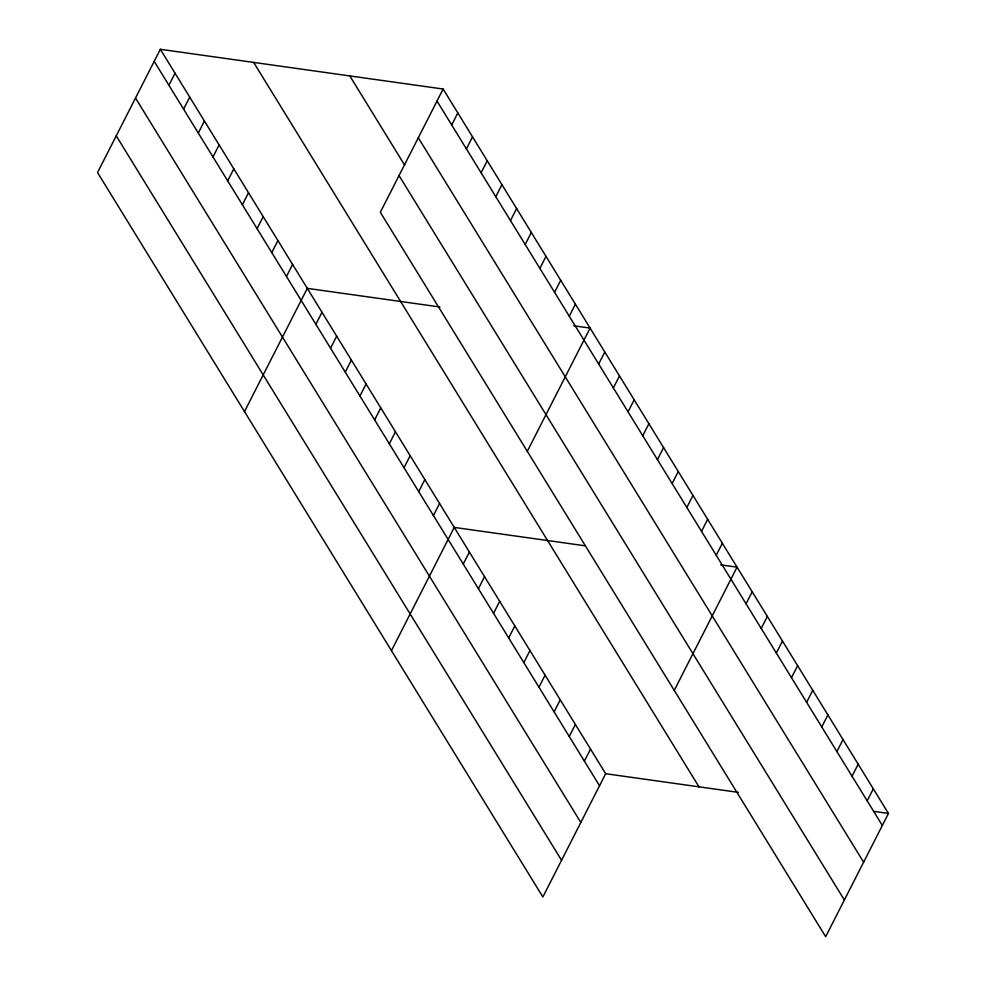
<?xml version="1.0" encoding="UTF-8"?>
<svg xmlns="http://www.w3.org/2000/svg" width="986" height="986" viewBox="0 0 986 986"><rect width="100%" height="100%" fill="white"/><g stroke="black" fill="none" stroke-linecap="round" stroke-linejoin="round"><path stroke-width="1.48" d="M160.336 49.3L97.54 172.55L542.867 896.964L605.663 773.714L160.336 49.3L443.133 89.036L888.46 813.45L825.664 936.7L380.337 212.286L443.133 89.036M168.902 85.24L175.027 73.21M183.593 109.15L189.731 97.109M198.297 133.048L204.422 121.019M212.988 156.959L219.114 144.917M227.68 180.857L233.818 168.828M242.383 204.768L248.509 192.738M257.075 228.678L263.2 216.637M271.766 252.576L277.904 240.547M286.47 276.487L292.596 264.458M244.491 411.606L307.299 288.356L439.953 307.003M315.853 324.295L321.991 312.266M330.556 348.206L336.682 336.164M451.699 124.975L457.824 112.946M345.248 372.104L351.386 360.075M466.39 148.886L472.528 136.844M359.952 396.015L366.077 383.985M481.094 172.784L487.22 160.755M374.643 419.925L380.769 407.884M495.785 196.695L501.911 184.653M389.334 443.823L395.472 431.794M510.477 220.593L516.615 208.564M404.038 467.734L410.164 455.705M525.181 244.503L531.306 232.474M418.73 491.632L424.855 479.603M539.872 268.414L546.01 256.372M433.421 515.542L439.559 503.513M554.563 292.312L560.701 280.283M391.454 650.661L454.25 527.411L585.45 545.85M569.267 316.223L575.393 304.193M463.26 564.078L469.398 552.049M527.288 451.341L590.096 328.091L573.803 325.799M478.407 588.704L484.533 576.674M598.662 364.031L604.788 352.002M493.542 613.341L499.68 601.312M613.354 387.942L619.479 375.9M508.69 637.967L514.815 625.937M628.045 411.84L634.183 399.811M523.825 662.604L529.963 650.563M642.749 435.75L648.874 423.721M538.972 687.23L545.098 675.2M657.44 459.661L663.566 447.619M554.107 711.855L560.245 699.826M672.132 483.559L678.269 471.53M569.255 736.493L575.38 724.463M686.835 507.47L692.961 495.428M584.39 761.118L590.528 749.089M701.527 531.368L707.665 519.339M716.218 555.278L722.356 543.249M674.251 690.397L737.047 567.147L720.754 564.867M746.057 603.814L752.195 591.785M761.204 628.439L767.33 616.41M776.339 653.077L782.477 641.036M791.487 677.702L797.612 665.673M806.622 702.34L812.76 690.299M821.769 726.965L827.895 714.936M836.904 751.591L843.042 739.562M852.052 776.228L858.177 764.187M867.187 800.854L873.325 788.825M605.663 773.714L738.317 792.362M873.645 811.367L888.46 813.45M437.008 101.065L882.334 825.492M418.298 137.769L863.625 862.183M349.808 75.922L404.728 165.254M399.034 175.582L844.361 899.996M253.661 62.414L698.988 786.828M154.198 61.329L599.537 785.756M135.501 98.033L580.828 822.447M116.237 135.846L561.564 860.26"/></g></svg>
